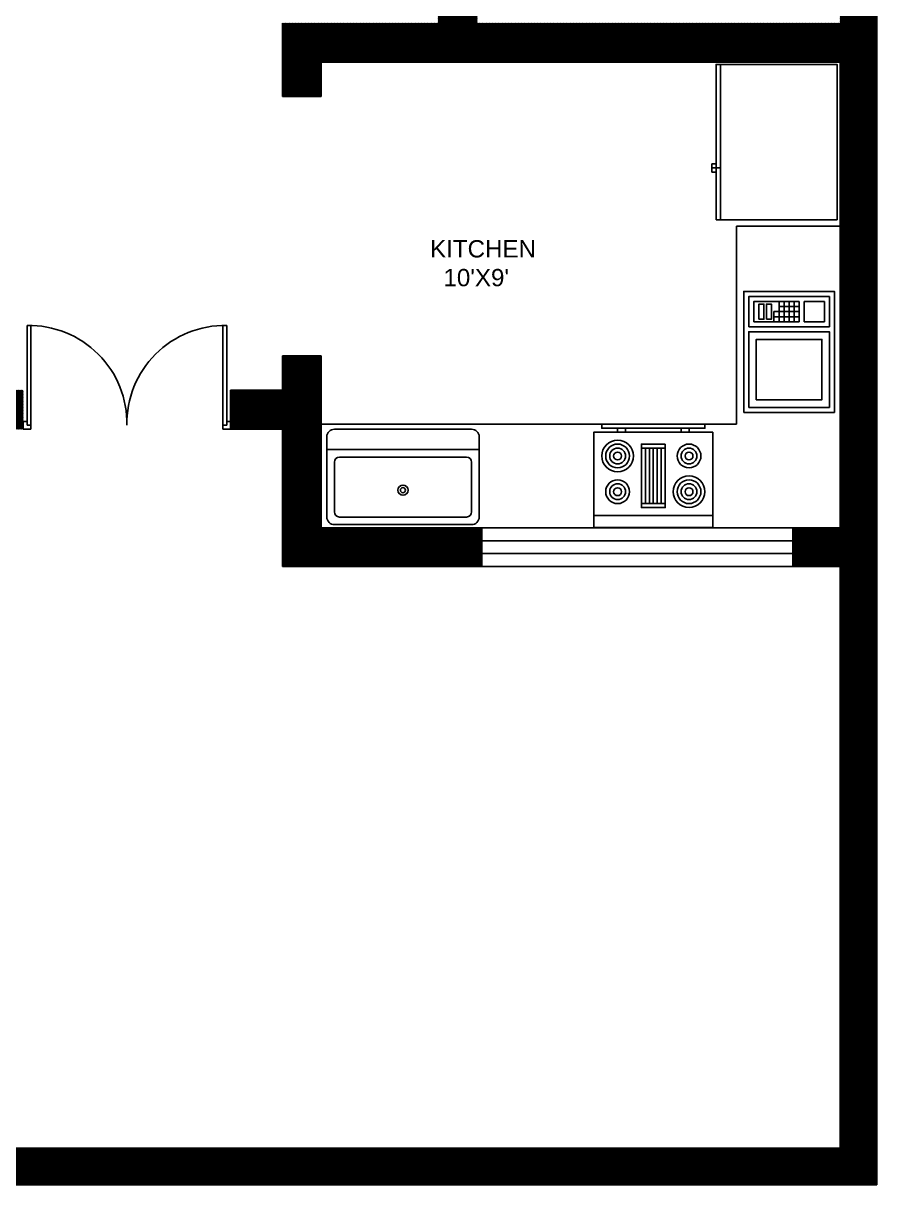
# Model space of a CAD drawing. Header units: inches. Extents: x 2610 to 3060, y 1152 to 1969.
# Drawn here: x 2862.6 to 3060.2, y 1153.1 to 1422.1 of the extents above; entities that cross this region are included whole.
import ezdxf

# ---------------------------------------------------------------- set-up
doc = ezdxf.new("R2010")
doc.units = ezdxf.units.IN
doc.header["$MEASUREMENT"] = 0
doc.layers.add('door', color=54, linetype='Continuous', plot=False)
doc.layers.add('windwo', color=140, linetype='Continuous', plot=False)
doc.styles.get("Standard").update_dxf_attribs({"font": 'arial.ttf'})
pattern_1 = [(45, (0, 0), (-0.08838834764831845, 0.08838834764831845), [])]

# ---------------------------------------------------------------- blocks, each defined once
blk = doc.blocks.new('121')
for p, q in [((72.05329907620285, 349.0354496327019), (72.05329907620285, 346.0354496327019)), ((73.55329907620285, 349.0354496327019), (72.05329907620285, 349.0354496327019)), ((72.05329907620285, 346.0354496327019), (75.05329907620285, 346.0354496327019)), ((73.55329907620285, 347.5354496327019), (73.55329907620285, 349.0354496327019)), ((75.05329907620285, 347.5354496327019), (73.55329907620285, 347.5354496327019)), ((75.05329907620285, 346.0354496327019), (75.05329907620285, 347.5354496327019))]:
    blk.add_line(p, q)
blk = doc.blocks.new('222')
for p, q in [((235.053299076203, 347.535449632702), (235.053299076203, 386.535449632702)), ((236.553299076203, 347.535449632702), (236.553299076203, 386.535449632702))]:
    blk.add_line(p, q)
blk.add_arc((235.803299076203, 348.2854496327019), 38.2573522345706, 88.87669728592458, 181.1233027140753)
blk = doc.blocks.new('Range-Oven - 30 in top')
for p, q in [((0, -3), (30, -3)), ((12, -6), (18, -6)), ((13, -19.999996), (13, -6)), ((14, -6), (14, -19.999996)), ((15, -19.999996), (15, -6)), ((16, -6), (16, -19.999996)), ((17, -19.999996), (17, -6)), ((18, -19.999996), (12, -19.999996)), ((6.000000000000004, -23.999996), (6.000000000000004, -24.999996)), ((8.000000000000004, -24.999996), (8.000000000000004, -23.999996)), ((22, -24.999996), (22, -23.999996)), ((24, -23.999996), (24, -24.999996))]:
    blk.add_line(p, q)
for points in [[(0, -23.999996), (0, 0), (30, 0), (30, -23.999996)], [(12, -20.999996), (12, -5), (18, -5), (18, -20.999996)], [(2.000000000000004, -25.999996), (2.000000000000004, -24.999996), (28, -24.999996), (28, -25.999996)]]:
    blk.add_lwpolyline(points, close=True)
for centre, radius in [((6.000000000000004, -9.0000002), 4), ((6.000000000000004, -9.0000002), 3), ((6.000000000000004, -9.0000002), 2), ((6.000000000000004, -9.0000002), 1), ((24, -9.0000002), 3), ((24, -9.0000002), 2), ((24, -9.0000002), 1), ((24, -18), 4), ((6.000000000000004, -18), 3), ((6.000000000000004, -18), 2), ((6.000000000000004, -18), 1), ((24, -18), 3), ((24, -18), 2), ((24, -18), 1)]:
    blk.add_circle(centre, radius)
blk = doc.blocks.new('Microwave')
for p, q in [((18, 10), (22, 10)), ((19, 7), (19, 11)), ((20, 11), (20, 7)), ((21, 7), (21, 11)), ((22, 9), (18, 9)), ((18, 8), (22, 8)), ((22, 7), (18, 7)), ((19, 6), (19, 7)), ((20, 7), (20, 6)), ((20, 6), (18, 6))]:
    blk.add_line(p, q)
for points in [[(0, 0), (0, 18), (24, 18), (24, 0)], [(1, 1), (1, 17), (16, 17), (16, 1)], [(17, 1), (17, 17), (23, 17), (23, 1)], [(2.5, 2.5), (2.5, 15.5), (14.5, 15.5), (14.5, 2.5)], [(18, 12), (18, 16), (22, 16), (22, 12)], [(18, 2), (18, 11), (22, 11), (22, 2)], [(18.5, 4.5), (18.5, 5.5), (21.5, 5.5), (21.5, 4.5)], [(18.5, 3), (18.5, 4), (21.5, 4), (21.5, 3)]]:
    blk.add_lwpolyline(points, close=True)
blk = doc.blocks.new('Refrigerator-2 door - 36 in top')
for p, q in [((0, -26.999999), (36, -26.999999)), ((11, -27.999999), (11, -28.999999)), ((11, -28.999999), (13, -28.999999)), ((12, -26.999999), (12, -28.999999)), ((13, -28.999999), (13, -27.999999))]:
    blk.add_line(p, q)
blk.add_lwpolyline([(0, -27.999999), (0, 0), (36, 0), (36, -27.999999)], close=True)
blk = doc.blocks.new('1')
blk.add_line((3106.046551045348, 1409.76545270137), (3106.046551045348, 1374.490928892532))
for points in [[(3121.676872850982, 1409.76545270137), (3103.107012097881, 1409.76545270137)], [(3101.343285907439, 1408.001726510928), (3101.343285907439, 1376.254655082974)], [(3120.501055390688, 1408.001726510928), (3108.986094696084, 1408.001726510928)], [(3123.440599041424, 1376.254655082974), (3123.440599041424, 1408.001726510928)], [(3107.81027723579, 1406.825909050634), (3107.81027723579, 1377.430472543268)], [(3121.676872850982, 1377.430472543268), (3121.676872850982, 1406.825909050634)], [(3108.986094696084, 1376.254655082974), (3120.501055390688, 1376.254655082974)], [(3103.107012097881, 1374.490928892532), (3121.676872850982, 1374.490928892532)]]:
    blk.add_lwpolyline(points)
for radius in [1.175817460294586, 0.587908730147293]:
    blk.add_circle((3115.453090727704, 1392.128190796951), radius)
for centre, radius, start, end in [((3103.107012097881, 1408.001726510928), 1.763726190441879, 90, 180), ((3121.676872850982, 1408.001726510928), 1.763726190441879, 0, 90), ((3108.986094696084, 1406.825909050634), 1.175817460294586, 90, 180), ((3120.501055390688, 1406.825909050634), 1.175817460294586, 0, 90), ((3108.986094696084, 1377.430472543268), 1.175817460294586, 180, 270), ((3120.501055390688, 1377.430472543268), 1.175817460294586, 270, 0), ((3103.107012097881, 1376.254655082974), 1.763726190441879, 180, 270), ((3121.676872850982, 1376.254655082974), 1.763726190441879, 270, 0)]:
    blk.add_arc(centre, radius, start, end)

msp = doc.modelspace()

# ---------------------------------------------------------------- hatches: boundary and pattern name
h = msp.add_hatch()
h.set_pattern_fill('ANSI31', color=256)
h.set_pattern_definition(pattern_1)
h.paths.add_polyline_path([(3060.160937442383, 1296.25576256069), (3051.660937442383, 1296.25576256069), (3051.660937442383, 1161.5979914924), (2793.160937442383, 1161.5979914924), (2793.160937442383, 1153.0979914924), (3060.160937442383, 1153.0979914924)])
at = {"layer": 'windwo', "true_color": 0x5e67af}
h = msp.add_hatch(dxfattribs=at)
h.set_pattern_fill('ANSI31', color=165)
h.set_pattern_definition(pattern_1)
h.paths.add_polyline_path([(2713.160937442383, 1836.0979914924), (2743.160937442383, 1836.0979914924), (2743.160937442383, 1845.0979914924), (2704.160937442383, 1845.0979914924), (2704.160937442383, 1668.478587984872), (2713.160937442383, 1668.478587984872), (2713.160937442383, 1683.097991492399), (2719.160937442382, 1683.097991492399), (2719.160937442382, 1685.240848635256), (2719.160937442383, 1692.097991492398), (2713.160937442383, 1692.097991492398)], flags=17)
h.paths.add_polyline_path([(2884.160937442384, 1845.097991492399), (2815.160937442383, 1845.0979914924), (2815.160937442383, 1836.097991492399), (2845.160937442383, 1836.097991492399), (2845.160937442383, 1692.0979914924), (2839.17404280725, 1692.0979914924), (2839.174042807249, 1683.097991492399), (2845.160937442383, 1683.097991492399), (2860.147832077528, 1683.0979914924), (2860.147832077528, 1686.097991492449), (2860.147832077517, 1692.0979914924), (2854.160937442383, 1692.0979914924), (2854.160937442384, 1836.097991492399), (2884.160937442384, 1836.097991492399)], flags=17)
h.paths.add_polyline_path([(3018.660937442383, 1845.097991492402), (2971.532312595854, 1845.097991492401), (2971.532312595854, 1851.0979914924), (2962.532312595855, 1851.0979914924), (2962.532312595855, 1845.097991492399), (2956.160937442384, 1845.097991492399), (2956.160937442384, 1836.097991492399), (2995.160937442383, 1836.097991492399), (2995.160937442383, 1830.097991492399), (2999.660937442383, 1830.097991492399), (2999.660937442383, 1836.097991492399), (3018.660937442383, 1836.097991492399)], flags=17)
h.paths.add_polyline_path([(2971.532312595854, 1881.0979914924), (2962.532312595855, 1881.0979914924), (2962.532312595855, 1875.097991492401), (2971.532312595854, 1875.0979914924)], flags=17)
h.paths.add_polyline_path([(2782.160937442383, 1595.359184477345), (2773.160937442384, 1595.359184477345), (2773.160937442384, 1584.120377462291), (2713.160937442383, 1584.120377462291), (2713.160937442383, 1598.739780969818), (2704.160937442383, 1598.739780969818), (2704.160937442383, 1538.651842045882), (2713.160937442383, 1538.651842045882), (2713.160937442383, 1575.120377462291), (2845.160937442383, 1575.12037746229), (2845.160937442382, 1490.183306629473), (2854.160937442383, 1490.183306629473), (2854.160937442383, 1584.120377462291), (2782.160937442383, 1584.120377462291)], flags=17)
h.paths.add_polyline_path([(2782.160937442384, 1683.097991492399), (2797.174042807259, 1683.097991492399), (2797.174042807259, 1686.09799149245), (2797.174042807249, 1692.097991492399), (2749.160937442383, 1692.097991492399), (2749.160937442383, 1683.097991492399), (2773.160937442383, 1683.097991492399), (2773.160937442383, 1635.859184477345), (2725.832213615721, 1635.859184477345), (2725.782484933834, 1635.709998431685), (2719.382484933928, 1635.709998431685), (2713.160937442383, 1635.859184477345), (2713.160937442383, 1650.478587984872), (2704.160937442383, 1650.478587984872), (2704.160937442383, 1616.739780969818), (2713.160937442383, 1616.739780969818), (2713.160937442383, 1631.359184477345), (2773.160937442383, 1631.359184477345), (2773.160937442383, 1625.359184477345), (2782.160937442383, 1625.359184477345)], flags=17)
h.paths.add_polyline_path([(2854.160937442383, 1436.183306629473), (2845.160937442382, 1436.183306629473), (2845.160937442383, 1430.183306629473), (2713.160937442383, 1430.183306629473), (2713.160937442383, 1466.651842045882), (2704.160937442383, 1466.651842045882), (2704.160937442383, 1328.0979914924), (2862.563985219585, 1328.097991492399), (2862.563985219585, 1337.097991492399), (2713.160937442384, 1337.0979914924), (2713.160937442383, 1421.183306629474), (2817.521394765505, 1421.183306629473), (2817.521394765505, 1421.248347510174), (2848.944483692965, 1421.248347510174), (2854.160937442383, 1421.183306629473)], flags=17)
h.paths.add_polyline_path([(2968.761913860703, 1305.255762560689), (2967.563985219585, 1305.255762560689), (2931.563985219585, 1305.255762560689), (2931.563985219585, 1345.097991492398), (2922.563985219585, 1345.097991492398), (2922.563985219585, 1337.097991492398), (2910.563985219585, 1337.097991492398), (2910.563985219585, 1328.097991492399), (2922.563985219585, 1328.097991492399), (2922.563985219585, 1296.255762560689), (2968.761913860703, 1296.255762560689)], flags=17)
h.paths.add_polyline_path([(3060.160937442383, 1933.0979914924), (2640.160937442383, 1933.0979914924), (2640.160937442383, 1329.0979914924), (2644.160937442383, 1329.097991492401), (2644.160937442383, 1929.0979914924), (2962.532312595854, 1929.0979914924), (2962.532312595854, 1923.0979914924), (2971.532312595854, 1923.0979914924), (2971.532312595854, 1929.097991492399), (3055.660937442383, 1929.0979914924), (3055.660937442383, 1845.097991492403), (3036.660937442383, 1845.097991492403), (3036.660937442383, 1836.097991492398), (3055.660937442383, 1836.097991492398), (3055.660937442383, 1766.347991492399), (2999.660937442383, 1766.347991492399), (2999.660937442383, 1800.097991492399), (2995.160937442383, 1800.097991492399), (2995.160937442383, 1692.0979914924), (2902.147832077517, 1692.0979914924), (2902.147832077517, 1683.0979914924), (2922.563985219585, 1683.0979914924), (2922.563985219585, 1677.0979914924), (2931.563985219585, 1677.0979914924), (2931.563985219585, 1683.0979914924), (2999.660937442383, 1683.0979914924), (3005.660937442383, 1683.0979914924), (3005.660937442383, 1692.097991492399), (2999.660937442383, 1692.097991492399), (2999.660937442383, 1761.847991492399), (3055.660937442383, 1761.847991492399), (3055.660937442383, 1692.0979914924), (3035.660937442383, 1692.0979914924), (3035.660937442383, 1683.0979914924), (3051.660937442383, 1683.0979914924), (3051.660937442383, 1503.0979914924), (2931.563985219585, 1503.097991492398), (2931.563985219585, 1635.097991492399), (2922.563985219586, 1635.097991492399), (2922.563985219586, 1494.097991492398), (2958.660937442382, 1494.097991492399), (2958.660937442382, 1482.097991492399), (2967.660937442383, 1482.097991492398), (2967.660937442383, 1494.097991492399), (3051.660937442383, 1494.0979914924), (3051.660937442383, 1422.0979914924), (2967.660937442384, 1422.097991492399), (2967.660937442383, 1434.097991492398), (2958.660937442383, 1434.097991492399), (2958.660937442383, 1422.097991492399), (2922.563985219585, 1422.097991492399), (2922.563985219585, 1405.097991492398), (2931.563985219585, 1405.097991492398), (2931.563985219585, 1413.097991492398), (3051.660937442383, 1413.0979914924), (3051.660937442383, 1305.25576256069), (3040.761913860703, 1305.25576256069), (3040.761913860703, 1296.25576256069), (3051.660937442383, 1296.25576256069), (3051.660937442383, 1161.5979914924), (2793.160937442383, 1161.5979914924), (2793.160937442383, 1153.0979914924), (3060.160937442383, 1153.0979914924)])

# ---------------------------------------------------------------- linework, layer by layer
for p, q in [((3060.160937442383, 1153.0979914924), (3060.160937442383, 1933.0979914924)), ((2922.563985219585, 1422.097991492398), (2922.563985219585, 1405.097991492399)), ((2922.563985219585, 1413.097991492398), (2922.563985219585, 1405.097991492398)), ((3051.660937442383, 1413.0979914924), (2931.563985219585, 1413.097991492398)), ((2931.563985219585, 1413.097991492399), (2931.563985219585, 1405.097991492398)), ((3051.660937442383, 1305.25576256069), (3051.660937442383, 1413.0979914924)), ((2922.563985219585, 1405.097991492398), (2931.563985219585, 1405.097991492398)), ((3027.660937442383, 1329.25576256069), (3027.660937442383, 1375.0979914924)), ((3027.660937442383, 1375.0979914924), (3051.660937442384, 1375.0979914924)), ((2922.563985219585, 1345.097991492398), (2931.563985219585, 1345.097991492398)), ((2922.563985219585, 1345.097991492398), (2922.563985219585, 1337.097991492398)), ((2922.563985219585, 1345.097991492398), (2922.563985219585, 1337.097991492398)), ((2931.563985219585, 1345.097991492398), (2931.563985219585, 1305.255762560689)), ((2922.563985219585, 1337.097991492398), (2910.563985219585, 1337.097991492398)), ((2910.563985219585, 1337.097991492398), (2910.563985219585, 1328.097991492399)), ((3027.660937442383, 1329.25576256069), (2931.563985219585, 1329.255762560689)), ((2922.563985219585, 1328.097991492399), (2910.563985219585, 1328.097991492399)), ((2922.563985219585, 1328.097991492399), (2922.563985219585, 1296.255762560689)), ((2967.563985219585, 1305.255762560689), (2931.563985219585, 1305.255762560689)), ((3051.660937442383, 1305.25576256069), (2967.563985219585, 1305.255762560689)), ((3051.660937442383, 1296.25576256069), (2922.563985219585, 1296.255762560689)), ((3051.660937442383, 1161.5979914924), (3051.660937442383, 1296.255762560691)), ((2793.160937442383, 1161.5979914924), (3051.660937442383, 1161.5979914924)), ((2793.160937442383, 1153.0979914924), (3060.160937442383, 1153.0979914924))]:
    msp.add_line(p, q)
at = {"layer": 'windwo'}
for p, q in [((2968.761913860703, 1305.25576256069), (2968.761913860703, 1296.255762560689)), ((3040.761913860703, 1305.25576256069), (3040.761913860703, 1296.25576256069)), ((2968.761913860703, 1302.25576256069), (3040.761913860703, 1302.25576256069)), ((2968.761913860703, 1299.25576256069), (3040.761913860703, 1299.25576256069))]:
    msp.add_line(p, q, dxfattribs=at)

# ---------------------------------------------------------------- block references
at = {"xscale": -1}
for name, p, rotation in [('Refrigerator-2 door - 36 in top', (3050.96637629899, 1376.572596709867), 270), ('1', (4342.607051603405, 4429.415025859866), 90)]:
    msp.add_blockref(name, p, dxfattribs=dict(at, rotation=rotation))
for name, p, xscale, yscale, zscale, rotation in [('Microwave', (3029.360527352183, 1331.968841660226), -1.166889964583788, 1.166889964583788, 1.166889964583788, 270), ('Range-Oven - 30 in top', (3022.20804667563, 1305.343953557694), 0.9184527540017237, 0.9184527540017237, 0.9184527540017237, 180)]:
    msp.add_blockref(name, p, dxfattribs=dict(xscale=xscale, yscale=yscale, zscale=zscale, rotation=rotation))
at = {"layer": 'door', "yscale": 0.5925925925930916, "zscale": 0.5925925925930916}
for name, p, xscale in [('222', (3003.632606894471, 1123.03994726544), -0.5925925925930916), ('222', (2769.4953635447, 1123.03994726544), 0.5925925925930916), ('121', (2819.865733915133, 1123.03994726544), 0.5925925925930916), ('121', (2953.262236524038, 1123.03994726544), -0.5925925925930916)]:
    msp.add_blockref(name, p, dxfattribs=dict(at, xscale=xscale))

# ---------------------------------------------------------------- texts
at = {"insert": (2956.742836354303, 1371.858994513635), "char_height": 4, "attachment_point": 1}
msp.add_mtext_dynamic_manual_height_columns("KITCHEN\\P  10'X9'\\P                         ", width=65.63319828858221, gutter_width=1, heights=[24.15111974210511], dxfattribs=at)

doc.saveas('drawing.dxf')
